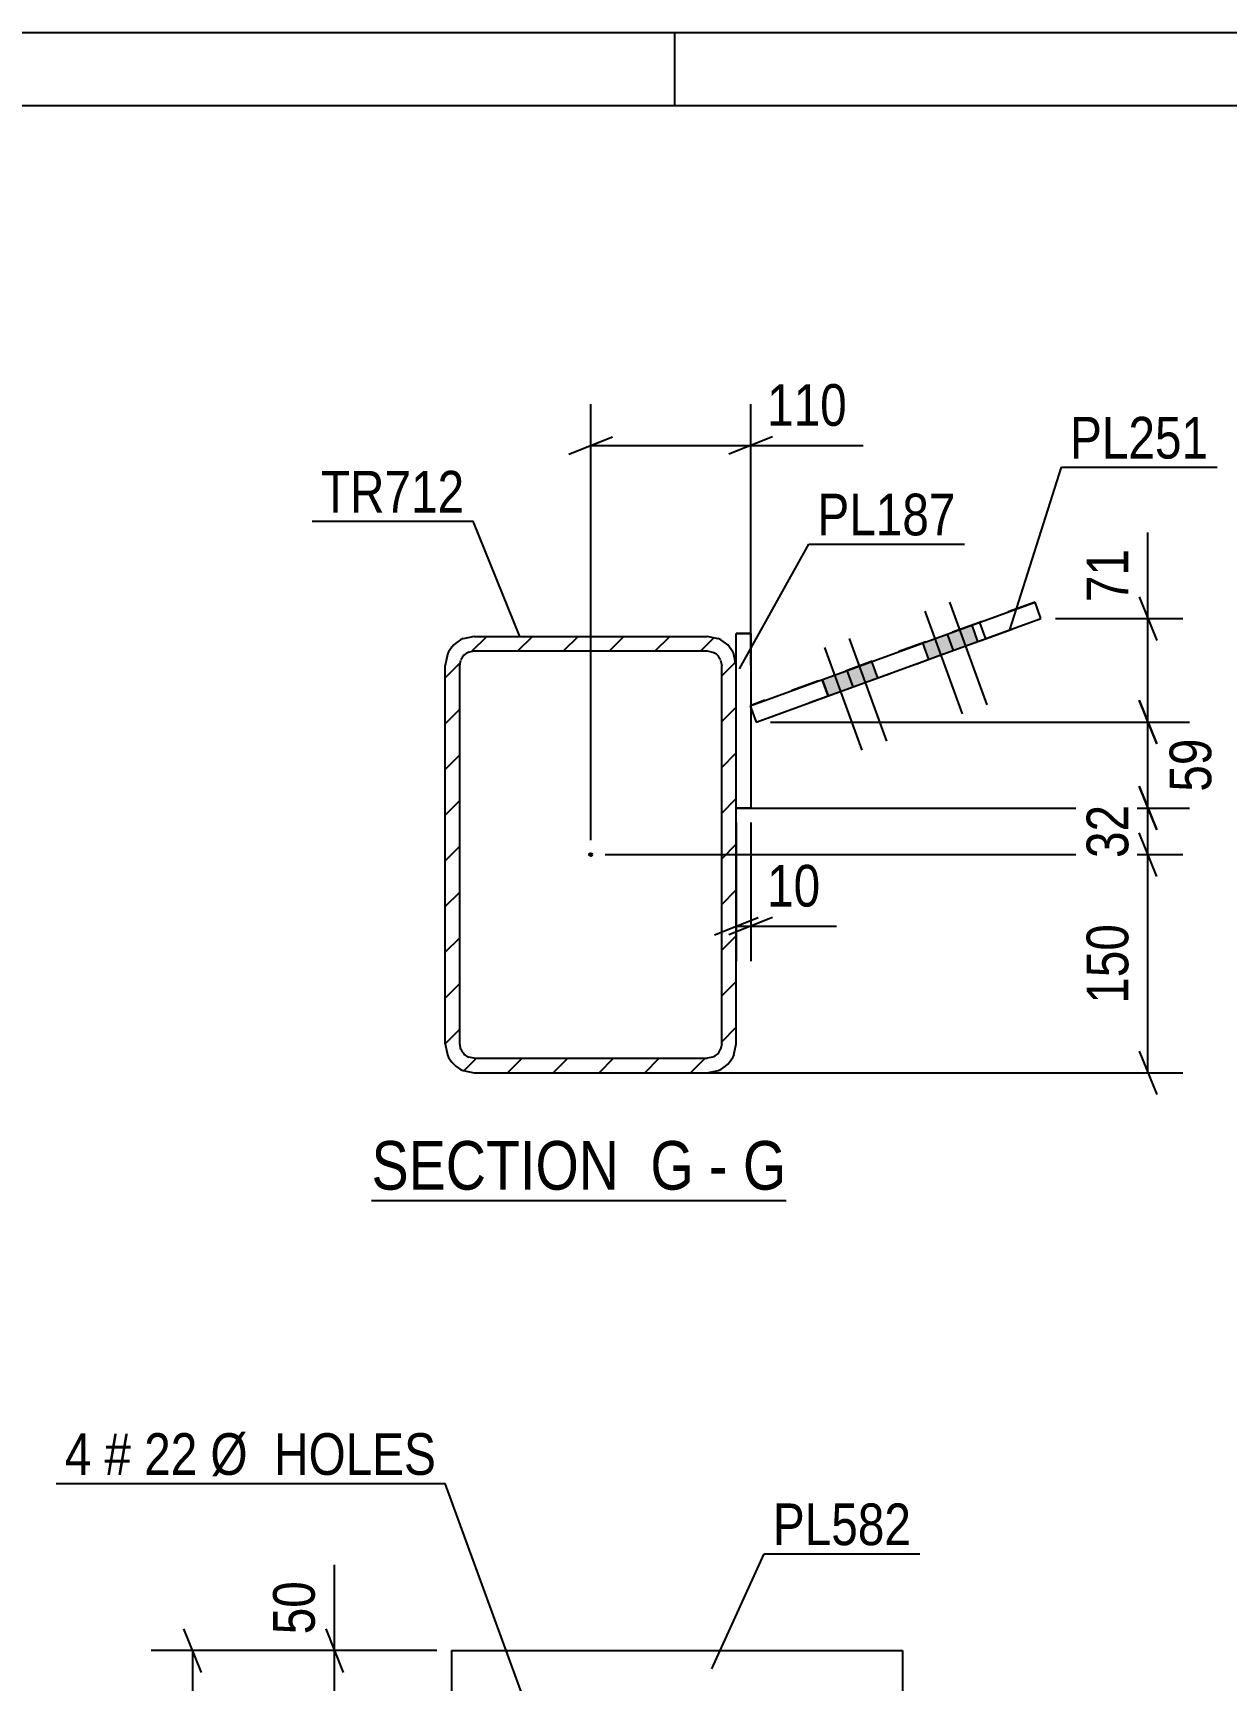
# Model space of a CAD drawing. Header units: millimetres. Extents: x 0 to 841, y 0 to 594.
# Drawn here: x 376.9 to 458.9, y 480.8 to 594 of the extents above; entities that cross this region are included whole.
import ezdxf

# ---------------------------------------------------------------- set-up
doc = ezdxf.new("R2010")
doc.units = ezdxf.units.MM
doc.linetypes.add('DXK_LINE_DOT2', pattern=[3.9198, 1.9599, -1.9599])
doc.linetypes.add('DXK_LINE_DOT3', pattern=[5.9187, 2.979, -0.9799, 0.9799, -0.9799])
doc.styles.add('Arial Narrow', font='ARIALN.TTF', dxfattribs={"height": 0.2})

# ---------------------------------------------------------------- blocks, each defined once
blk = doc.blocks.new('Unknown-761548639-1132')
at = {"color": 5, "linetype": 'Continuous'}
for p, q in [((841, 594), (0, 594)), ((421, 589), (421, 594)), ((836, 589), (5, 589))]:
    blk.add_line(p, q, dxfattribs=at)
blk = doc.blocks.new('Unknown-761548639-62 - 20501')
at = {"color": 6, "linetype": 'Continuous'}
blk.add_line((400.16, 513.73), (428.66, 513.73), dxfattribs=at)
at = {"color": 0, "linetype": 'Continuous'}
for points in [[(418.27, 514.48), (418.27, 517.98), (400.16, 517.98), (400.16, 514.48)], [(422.3, 514.48), (422.3, 517.98), (419.32, 517.98), (419.32, 514.48)], [(424.63, 514.48), (424.63, 517.98), (423.35, 517.98), (423.35, 514.48)], [(428.66, 514.48), (428.66, 517.98), (425.68, 517.98), (425.68, 514.48)]]:
    blk.add_wipeout(points, dxfattribs=at)
at = {"color": 7, "linetype": 'Continuous', "style": 'Arial Narrow'}
for s, p in [('SECTION ', (400.16, 514.48)), ('G', (419.32, 514.48)), ('G', (425.68, 514.48)), ('-', (423.35, 514.48))]:
    blk.add_text(s, height=3.34, dxfattribs=at).set_placement(p)
blk = doc.blocks.new('Part-761548639-13842 - 13841')
at = {"color": 2, "linetype": 'Continuous'}
for p, q in [((405.65, 482.79), (405.65, 452.79)), ((405.65, 482.79), (436.65, 482.79)), ((436.65, 482.79), (436.65, 452.79)), ((405.65, 452.79), (436.65, 452.79))]:
    blk.add_line(p, q, dxfattribs=at)
blk = doc.blocks.new('Part-761548639-20556 - 20501')
at = {"color": 2, "linetype": 'Continuous'}
for p, q in [((425.22, 550.51), (425.22, 552.71)), ((426.22, 552.71), (425.22, 552.71)), ((426.22, 552.71), (426.22, 540.71)), ((426.22, 540.71), (425.22, 540.71))]:
    blk.add_line(p, q, dxfattribs=at)
at = {"color": 7, "linetype": 'DXK_LINE_DOT2'}
for p, q in [((425.22, 552.71), (426.22, 552.71)), ((425.22, 540.71), (425.22, 550.51)), ((425.22, 540.71), (426.22, 540.71))]:
    blk.add_line(p, q, dxfattribs=at)
blk = doc.blocks.new('Part-761548639-20565 - 20501')
at = {"linetype": 'Continuous'}
h = blk.add_hatch(dxfattribs=at)
h.set_pattern_fill('', scale=0.7, style=0, pattern_type=0)
h.set_pattern_definition([(45, (405.217, 524.5067), (-1.57154, 1.57154), [])])
h.paths.add_polyline_path([(405.22, 550.51), (405.22, 524.51), (405.37, 523.74), (405.8, 523.09), (406.45, 522.66), (407.22, 522.51), (423.22, 522.51), (423.98, 522.66), (424.63, 523.09), (425.06, 523.74), (425.22, 524.51), (425.22, 550.51), (425.06, 551.27), (424.63, 551.92), (423.98, 552.35), (423.22, 552.51), (407.22, 552.51), (406.45, 552.35), (405.8, 551.92), (405.37, 551.27)])
h.paths.add_polyline_path([(406.51, 551.21), (406.83, 551.43), (407.22, 551.51), (423.22, 551.51), (423.6, 551.43), (423.92, 551.21), (424.14, 550.89), (424.22, 550.51), (424.22, 524.51), (424.14, 524.12), (423.92, 523.8), (423.6, 523.58), (423.22, 523.51), (407.22, 523.51), (406.83, 523.58), (406.51, 523.8), (406.29, 524.12), (406.22, 524.51), (406.22, 550.51), (406.29, 550.89)])
blk.add_hatch(color=30, dxfattribs=at).paths.add_polyline_path([(415.22, 537.41, -1), (415.22, 537.61, -1)])
at = {"color": 2, "linetype": 'Continuous'}
for p, q in [((407.22, 552.51), (406.45, 552.35)), ((406.83, 551.43), (407.22, 551.51)), ((407.22, 552.51), (423.22, 552.51)), ((407.22, 551.51), (423.22, 551.51)), ((423.98, 552.35), (423.22, 552.51)), ((423.22, 551.51), (423.6, 551.43)), ((405.37, 551.27), (405.22, 550.51)), ((405.22, 524.51), (405.22, 550.51)), ((406.22, 550.51), (406.29, 550.89)), ((406.22, 524.51), (406.22, 550.51)), ((424.14, 550.89), (424.22, 550.51)), ((424.22, 524.51), (424.22, 550.51)), ((425.22, 550.51), (425.06, 551.27)), ((425.22, 524.51), (425.22, 550.51)), ((405.22, 524.51), (405.37, 523.74)), ((406.29, 524.12), (406.22, 524.51)), ((424.22, 524.51), (424.14, 524.12)), ((425.06, 523.74), (425.22, 524.51)), ((407.22, 523.51), (406.83, 523.58)), ((407.22, 523.51), (423.22, 523.51)), ((423.6, 523.58), (423.22, 523.51)), ((406.45, 522.66), (407.22, 522.51)), ((407.22, 522.51), (423.22, 522.51)), ((423.22, 522.51), (423.98, 522.66))]:
    blk.add_line(p, q, dxfattribs=at)
at = {"color": 30, "linetype": 'DXK_LINE_DOT3'}
blk.add_line((415.22, 537.51), (415.22, 537.51), dxfattribs=at)
at = {"color": 30, "linetype": 'Continuous'}
blk.add_circle((415.22, 537.51), 0.1, dxfattribs=at)
at = {"color": 2, "linetype": 'Continuous'}
for centre, radius, start, end in [((407.22, 550.51), 2, 112.5, 157.5), ((423.22, 550.51), 2, 22.5, 67.5), ((407.22, 550.51), 1, 112.5, 157.5), ((423.22, 550.51), 1, 22.5, 67.5), ((407.22, 524.51), 2, 202.5, 247.5), ((407.22, 524.51), 1, 202.5, 247.5), ((423.22, 524.51), 1, 292.5, 337.5), ((423.22, 524.51), 2, 292.5, 337.5)]:
    blk.add_arc(centre, radius, start, end, dxfattribs=at)
blk = doc.blocks.new('Part-761548639-20567 - 20501')
at = {"color": 2, "linetype": 'Continuous'}
for p, q in [((426.17, 547.75), (445.75, 554.87)), ((446.16, 553.74), (445.75, 554.87)), ((426.58, 546.62), (446.16, 553.74)), ((431.53, 548.42), (431.12, 549.55)), ((426.17, 547.75), (426.17, 547.75)), ((426.17, 547.75), (426.58, 546.62))]:
    blk.add_line(p, q, dxfattribs=at)
at = {"color": 7, "linetype": 'DXK_LINE_DOT2'}
for p, q in [((445.75, 554.87), (441.93, 553.48)), ((442.34, 552.35), (446.16, 553.74)), ((441.93, 553.48), (426.17, 547.75)), ((441.93, 553.48), (442.34, 552.35)), ((426.58, 546.62), (442.34, 552.35)), ((426.17, 547.75), (426.17, 547.75))]:
    blk.add_line(p, q, dxfattribs=at)
blk = doc.blocks.new('Bolt-761548639-20579 - 20501')
at = {"linetype": 'Continuous'}
for points in [[(439.71, 552.67), (438.01, 552.06), (438.43, 550.93), (440.12, 551.55)], [(441.4, 553.29), (439.71, 552.67), (440.12, 551.55), (441.81, 552.16)], [(434.52, 550.78), (432.83, 550.17), (433.24, 549.04), (434.93, 549.66)], [(432.82, 550.17), (431.13, 549.55), (431.54, 548.42), (433.23, 549.04)]]:
    blk.add_hatch(color=1, dxfattribs=at).paths.add_polyline_path(points)
at = {"color": 1, "linetype": 'Continuous'}
for p, q in [((439.87, 554.86), (442.44, 547.81)), ((438.18, 554.24), (440.74, 547.2)), ((439.71, 552.67), (440.12, 551.55)), ((439.71, 552.67), (440.12, 551.55)), ((441.4, 553.29), (441.81, 552.16)), ((431.29, 551.74), (433.86, 544.69)), ((432.99, 552.36), (435.55, 545.31)), ((438.01, 552.06), (438.43, 550.93)), ((434.52, 550.78), (434.93, 549.66)), ((431.13, 549.55), (431.54, 548.42)), ((432.82, 550.17), (433.23, 549.04)), ((432.83, 550.17), (433.24, 549.04))]:
    blk.add_line(p, q, dxfattribs=at)
blk = doc.blocks.new('StraightDimension-761548639-14227 - 13841')
at = {"color": 7, "linetype": 'Continuous'}
for p, q in [((388.47, 481.29), (387.27, 484.29)), ((404.65, 482.79), (385.02, 482.79)), ((387.87, 452.79), (387.87, 482.79)), ((387.27, 454.29), (388.47, 451.29)), ((404.65, 452.79), (385.02, 452.79))]:
    blk.add_line(p, q, dxfattribs=at)
at = {"color": 0}
blk.add_wipeout([(387.12, 471.13), (382.92, 471.13), (382.92, 464.45), (387.12, 464.45)], dxfattribs=at)
at = {"color": 3, "style": 'Arial Narrow'}
blk.add_text('300', height=2.863, rotation=90.0002, dxfattribs=at).set_placement((386.52, 465.05))
blk = doc.blocks.new('StraightDimension-761548639-14215 - 13841')
at = {"color": 7, "linetype": 'Continuous'}
for p, q in [((397.61, 482.79), (397.61, 488.69)), ((397.61, 482.79), (397.61, 488.69)), ((397.01, 484.29), (398.21, 481.29)), ((404.65, 482.79), (394.76, 482.79)), ((397.61, 477.79), (397.61, 482.79)), ((398.21, 476.29), (397.01, 479.29)), ((409.65, 477.79), (394.76, 477.79))]:
    blk.add_line(p, q, dxfattribs=at)
at = {"color": 0}
blk.add_wipeout([(396.86, 488.17), (392.66, 488.17), (392.66, 483.31), (396.86, 483.31)], dxfattribs=at)
at = {"color": 3, "style": 'Arial Narrow'}
blk.add_text('50', height=2.863, rotation=90.0002, dxfattribs=at).set_placement((396.26, 483.91))
blk = doc.blocks.new('StraightDimension-761548639-20654 - 20501')
at = {"color": 7, "linetype": 'Continuous'}
for p, q in [((454.11, 536.01), (452.91, 539.01)), ((416.22, 537.51), (455.91, 537.51)), ((453.51, 522.51), (453.51, 537.51)), ((452.91, 524.01), (454.11, 521.01)), ((421.65, 522.51), (455.91, 522.51))]:
    blk.add_line(p, q, dxfattribs=at)
at = {"color": 0}
blk.add_wipeout([(452.76, 533.35), (448.56, 533.35), (448.56, 526.66), (452.76, 526.66)], dxfattribs=at)
at = {"color": 3, "style": 'Arial Narrow'}
blk.add_text('150', height=2.863, rotation=90.0002, dxfattribs=at).set_placement((452.16, 527.26))
blk = doc.blocks.new('StraightDimension-761548639-20651 - 20501')
at = {"color": 7, "linetype": 'Continuous'}
for p, q in [((453.51, 553.74), (453.51, 559.65)), ((453.51, 553.74), (453.51, 559.65)), ((452.91, 555.24), (454.11, 552.24)), ((447.16, 553.74), (455.91, 553.74)), ((453.51, 546.62), (453.51, 553.74)), ((454.11, 545.12), (452.91, 548.12)), ((427.58, 546.62), (455.91, 546.62))]:
    blk.add_line(p, q, dxfattribs=at)
at = {"color": 0}
blk.add_wipeout([(452.76, 559.13), (448.56, 559.13), (448.56, 554.27), (452.76, 554.27)], dxfattribs=at)
at = {"color": 3, "style": 'Arial Narrow'}
blk.add_text('71', height=2.863, rotation=90.0002, dxfattribs=at).set_placement((452.16, 554.87))
blk = doc.blocks.new('StraightDimension-761548639-20716 - 20501')
at = {"color": 7, "linetype": 'Continuous'}
for p, q in [((425.22, 539.71), (425.22, 530.19)), ((426.22, 539.71), (426.22, 530.19)), ((423.72, 531.99), (426.72, 533.19)), ((427.72, 533.19), (424.72, 531.99)), ((425.22, 532.59), (426.22, 532.59)), ((426.22, 532.59), (432.12, 532.59)), ((426.22, 532.59), (432.12, 532.59))]:
    blk.add_line(p, q, dxfattribs=at)
at = {"color": 0}
blk.add_wipeout([(431.6, 533.34), (431.6, 537.54), (426.74, 537.54), (426.74, 533.34)], dxfattribs=at)
at = {"color": 3, "style": 'Arial Narrow'}
blk.add_text('10', height=2.863, dxfattribs=at).set_placement((427.34, 533.94))
blk = doc.blocks.new('StraightDimension-761548639-20652 - 20501')
at = {"color": 7, "linetype": 'Continuous'}
for p, q in [((452.91, 548.12), (454.11, 545.12)), ((427.58, 546.62), (456.36, 546.62)), ((453.51, 540.71), (453.51, 546.62)), ((454.11, 539.21), (452.91, 542.21)), ((426.22, 540.71), (456.36, 540.71))]:
    blk.add_line(p, q, dxfattribs=at)
at = {"color": 0}
blk.add_wipeout([(458.46, 546.09), (454.26, 546.09), (454.26, 541.24), (458.46, 541.24)], dxfattribs=at)
at = {"color": 3, "style": 'Arial Narrow'}
blk.add_text('59', height=2.863, rotation=90.0002, dxfattribs=at).set_placement((457.86, 541.84))
blk = doc.blocks.new('StraightDimension-761548639-20653 - 20501')
at = {"color": 7, "linetype": 'Continuous'}
for p, q in [((452.91, 542.21), (454.11, 539.21)), ((426.22, 540.71), (455.91, 540.71)), ((453.51, 537.51), (453.51, 540.71)), ((454.11, 536.01), (452.91, 539.01)), ((416.22, 537.51), (455.91, 537.51))]:
    blk.add_line(p, q, dxfattribs=at)
at = {"color": 0}
blk.add_wipeout([(452.76, 541.54), (448.56, 541.54), (448.56, 536.68), (452.76, 536.68)], dxfattribs=at)
at = {"color": 3, "style": 'Arial Narrow'}
blk.add_text('32', height=2.863, rotation=90.0002, dxfattribs=at).set_placement((452.16, 537.28))
blk = doc.blocks.new('StraightDimension-761548639-20703 - 20501')
at = {"color": 7, "linetype": 'Continuous'}
for p, q in [((415.22, 538.51), (415.22, 568.49)), ((426.22, 550.53), (426.22, 568.49)), ((413.72, 565.04), (416.72, 566.24)), ((427.72, 566.24), (424.72, 565.04)), ((415.22, 565.64), (426.22, 565.64)), ((426.22, 565.64), (433.95, 565.64)), ((426.22, 565.64), (433.95, 565.64))]:
    blk.add_line(p, q, dxfattribs=at)
at = {"color": 0}
blk.add_wipeout([(433.43, 566.39), (433.43, 570.59), (426.74, 570.59), (426.74, 566.39)], dxfattribs=at)
at = {"color": 3, "style": 'Arial Narrow'}
blk.add_text('110', height=2.863, dxfattribs=at).set_placement((427.34, 566.99))
blk = doc.blocks.new('Mark-761548639-14381 - 13841')
at = {"color": 30, "linetype": 'Continuous'}
for p, q in [((423.54, 481.54), (427.14, 489.44)), ((427.14, 489.44), (437.84, 489.44))]:
    blk.add_line(p, q, dxfattribs=at)
at = {"color": 0}
blk.add_wipeout([(437.24, 490.04), (437.24, 493.04), (427.74, 493.04), (427.74, 490.04)], dxfattribs=at)
blk.add_wipeout([(437.24, 490.04), (437.24, 493.04), (427.74, 493.04), (427.74, 490.04)], dxfattribs=at)
at = {"color": 3, "style": 'Arial Narrow'}
blk.add_text('PL582', height=2.863, dxfattribs=at).set_placement((427.74, 490.04))
blk = doc.blocks.new('MarkSet-761548639-21140 - 13841')
at = {"color": 7, "linetype": 'Continuous'}
for p in [(378.48, 494.27), (411.26, 477.75)]:
    blk.add_line(p, (405.22, 494.27), dxfattribs=at)
at = {"color": 0}
for points in [[(380.91, 494.87), (380.91, 497.87), (379.08, 497.87), (379.08, 494.87)], [(383.64, 494.87), (383.64, 497.87), (381.81, 497.87), (381.81, 494.87)], [(388.19, 494.87), (388.19, 497.87), (384.54, 497.87), (384.54, 494.87)], [(404.62, 494.87), (404.62, 497.87), (389.09, 497.87), (389.09, 494.87)]]:
    blk.add_wipeout(points, dxfattribs=at)
for points in [[(380.91, 494.87), (380.91, 497.87), (379.08, 497.87), (379.08, 494.87)], [(383.64, 494.87), (383.64, 497.87), (381.81, 497.87), (381.81, 494.87)], [(388.19, 494.87), (388.19, 497.87), (384.54, 497.87), (384.54, 494.87)], [(404.62, 494.87), (404.62, 497.87), (389.09, 497.87), (389.09, 494.87)]]:
    blk.add_wipeout(points, dxfattribs=at)
at = {"color": 3, "style": 'Arial Narrow'}
for s, height, p in [('4', 2.86, (379.08, 494.87)), ('#', 2.86, (381.81, 494.87)), ('22', 2.863, (384.54, 494.87)), ('Ø  HOLES', 2.863, (389.09, 494.87))]:
    blk.add_text(s, height=height, dxfattribs=at).set_placement(p)
blk = doc.blocks.new('Mark-761548639-20629 - 20501')
at = {"color": 30, "linetype": 'Continuous'}
for p in [(396.08, 560.43), (410.35, 552.51)]:
    blk.add_line(p, (407.15, 560.43), dxfattribs=at)
at = {"color": 0}
blk.add_wipeout([(406.55, 561.03), (406.55, 564.03), (396.68, 564.03), (396.68, 561.03)], dxfattribs=at)
blk.add_wipeout([(406.55, 561.03), (406.55, 564.03), (396.68, 564.03), (396.68, 561.03)], dxfattribs=at)
at = {"color": 3, "style": 'Arial Narrow'}
blk.add_text('TR712', height=2.863, dxfattribs=at).set_placement((396.68, 561.03))
blk = doc.blocks.new('Mark-761548639-20626 - 20501')
at = {"color": 30, "linetype": 'Continuous'}
for p, q in [((425.45, 550.28), (430.2, 558.86)), ((430.2, 558.86), (440.9, 558.86))]:
    blk.add_line(p, q, dxfattribs=at)
at = {"color": 0}
blk.add_wipeout([(440.3, 559.46), (440.3, 562.46), (430.8, 562.46), (430.8, 559.46)], dxfattribs=at)
blk.add_wipeout([(440.3, 559.46), (440.3, 562.46), (430.8, 562.46), (430.8, 559.46)], dxfattribs=at)
at = {"color": 3, "style": 'Arial Narrow'}
blk.add_text('PL187', height=2.863, dxfattribs=at).set_placement((430.8, 559.46))
blk = doc.blocks.new('Mark-761548639-20632 - 20501')
at = {"color": 30, "linetype": 'Continuous'}
for p, q in [((444.03, 552.97), (447.56, 564.14)), ((447.56, 564.14), (458.27, 564.14))]:
    blk.add_line(p, q, dxfattribs=at)
at = {"color": 0}
blk.add_wipeout([(457.67, 564.74), (457.67, 567.74), (448.16, 567.74), (448.16, 564.74)], dxfattribs=at)
blk.add_wipeout([(457.67, 564.74), (457.67, 567.74), (448.16, 567.74), (448.16, 564.74)], dxfattribs=at)
at = {"color": 3, "style": 'Arial Narrow'}
blk.add_text('PL251', height=2.863, dxfattribs=at).set_placement((448.16, 564.74))

msp = doc.modelspace()

# ---------------------------------------------------------------- block references
for name in ['Unknown-761548639-1132', 'Part-761548639-20567 - 20501', 'Bolt-761548639-20579 - 20501', 'Part-761548639-20556 - 20501', 'Part-761548639-20565 - 20501', 'Part-761548639-13842 - 13841']:
    msp.add_blockref(name, (0, 0))

# ---------------------------------------------------------------- next in the draw order: block references
for name in ['Mark-761548639-20629 - 20501', 'StraightDimension-761548639-20651 - 20501', 'StraightDimension-761548639-20654 - 20501', 'Unknown-761548639-62 - 20501', 'Mark-761548639-14381 - 13841', 'StraightDimension-761548639-14227 - 13841']:
    msp.add_blockref(name, (0, 0))

# ---------------------------------------------------------------- next in the draw order: block references
for name in ['Mark-761548639-20632 - 20501', 'StraightDimension-761548639-20716 - 20501', 'StraightDimension-761548639-14215 - 13841']:
    msp.add_blockref(name, (0, 0))

# ---------------------------------------------------------------- next in the draw order: block references
for name in ['StraightDimension-761548639-20652 - 20501', 'MarkSet-761548639-21140 - 13841']:
    msp.add_blockref(name, (0, 0))

# ---------------------------------------------------------------- next in the draw order: block references
msp.add_blockref('StraightDimension-761548639-20653 - 20501', (0, 0))

# ---------------------------------------------------------------- next in the draw order: block references
msp.add_blockref('StraightDimension-761548639-20703 - 20501', (0, 0))

# ---------------------------------------------------------------- next in the draw order: block references
msp.add_blockref('Mark-761548639-20626 - 20501', (0, 0))

doc.saveas('drawing.dxf')
